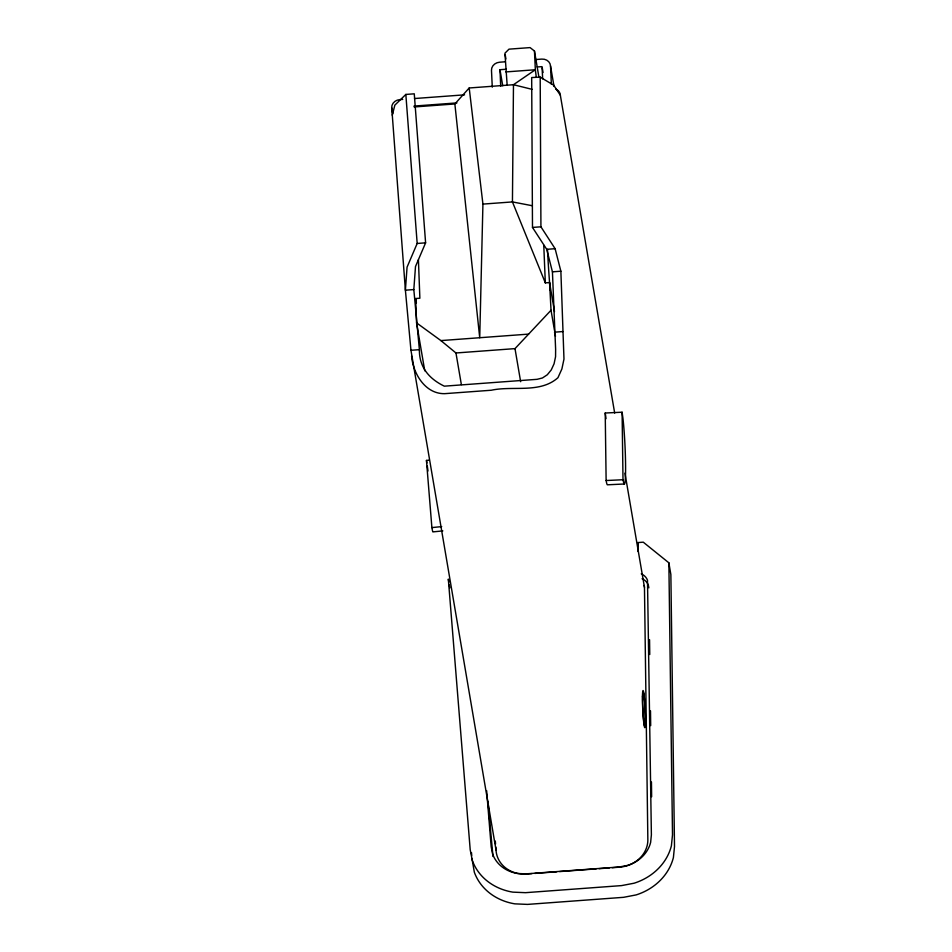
<?xml version="1.0" encoding="UTF-8"?>
<svg xmlns="http://www.w3.org/2000/svg" width="952" height="952" viewBox="0 0 952 952"><rect width="100%" height="100%" fill="white"/><g stroke="black" fill="none" stroke-linecap="round" stroke-linejoin="round"><path stroke-width="1.43" d="M469.205 87.977L482.926 204.097L479.725 337.722L454.866 103.958L469.205 87.977L513.473 84.716L532.239 89.381M614.683 413.085L560.359 95.295L553.719 85.216L540.2 77.112L531.68 77.552L532.489 227.433L546.722 249.317L552.434 271.832L555.623 349.313L555.563 356.738L554.076 363.771L551.256 369.923L547.293 374.767L542.462 377.968L537.083 379.324L444.322 386.167C429.292 378.884 419.106 367.353 419.392 349.67L413.822 289.575L415.5 266.524L425.603 242.843L414.263 93.82L405.838 94.438L394.854 105.136L392.295 115.204L405.397 290.193L410.955 350.288L496.028 849.981A29.631 26.192 -9.7 0 0 526.777 874.007L531.882 873.627M506.333 69.222L499.99 69.722L500.704 86.382M405.838 94.438L417.178 243.462L407.063 267.143L405.397 290.193L413.822 289.575M418.416 259.706L419.868 298.226L415.643 298.535L416.56 322.871L440.895 340.59L455.96 352.978L514.996 348.622L551.029 310.245L549.554 282.554L545.329 282.875L512.438 201.919L513.473 84.716L535.345 69.746L534.465 51.027L530.074 47.6L508.987 49.159L504.941 53.205L507.154 85.18M442.847 530.895L433.029 531.882A38.08 1.392 84.3 0 1 431.887 527.598L426.46 460.435L429.269 460.161M431.887 527.598L441.704 526.611M505.381 61.773L499.574 62.213A8.473 7.485 -9.7 0 0 491.482 70.317L492.279 87.156M535.917 59.524L541.736 59.095A8.473 7.485 -9.7 0 1 550.518 65.962L554.028 86.465M537.13 66.949L542.045 66.652L542.664 78.861M505.821 71.924L535.345 69.746L536.25 76.934M402.72 99.401L399.78 99.615A8.473 7.485 -9.7 0 0 391.7 107.719L392.295 115.204M414.501 98.532L464.564 94.843M414.001 106.077L456.924 102.911M414.156 106.957L454.866 103.958M482.926 204.097L512.438 201.919L532.287 205.727M532.489 227.433L540.926 226.814L555.111 248.698L560.871 271.213L563.977 359.094L561.894 368.936L557.955 377.694C540.022 393.771 512.807 385.5 491.315 390.237L444.679 393.664C425.127 394.057 413.001 373.422 411.585 355.953M417.178 243.462L425.603 242.843M546.722 249.317L555.111 248.698M552.434 271.832L560.871 271.213M440.895 340.59L528.622 334.116M554.469 332.177L562.906 331.558M410.955 350.288L419.392 349.67M638.066 551.47L637.65 542.592L643.266 542.176L668.863 562.81L670.862 574.532L674.504 846.542L673.409 857.502A55.252 48.838 -9.7 0 1 636.114 894.916L623.596 897.319L527.515 904.4L514.865 903.853A55.252 48.838 -9.7 0 1 474.322 872.175L471.966 858.502M534.81 873.412L556.718 871.794M559.645 871.58L596.166 868.89M599.094 868.676L609.316 867.927M612.243 867.712L619.55 867.165A29.631 26.192 -9.7 0 0 647.836 838.783L644.468 587.36L624.952 473.132M624.441 483.997L607.566 484.794A38.104 2.451 87.3 0 1 606.126 480.534L605.222 413.013L622.096 412.216L622.894 417.916A38.104 2.451 87.3 0 1 625.559 463.553A38.104 2.451 87.3 0 1 623.762 483.14L623.001 479.737L622.096 412.216M606.126 480.534L623.001 479.737M648.859 587.836L648.324 585.135A12.733 11.257 -9.7 0 0 642.088 578.733M492.981 856.479L487.948 801.429M637.65 542.592L638.28 546.246M542.295 68.116L543.057 72.507M534.465 51.027L538.903 77.017M549.554 282.554L554.504 311.53M551.029 310.245L554.504 330.511M554.992 333.414L555.492 336.306M505.191 54.657L505.928 58.976M499.99 69.722L502.739 85.835M514.996 348.622L520.649 381.704M455.96 352.978L461.363 384.608M391.7 107.719L392.7 113.585M415.643 298.535L416.393 302.867M416.56 322.871L424.759 370.816M448.82 582.005L448.321 579.078L470.205 849.743L472.323 860.465A55.252 48.838 -9.7 0 0 512.854 892.143L525.516 892.678L621.596 885.598L634.115 883.206A55.252 48.838 -9.7 0 0 671.398 845.781L672.505 834.833L668.863 562.81M449.32 584.933L449.82 587.86M495.314 841.092L495.552 844.055M495.79 847.018L496.028 849.981M486.639 790.648L491.172 846.685L492.624 854.063A33.903 29.964 -9.7 0 0 517.507 873.496L526.016 873.865L619.336 866.986L627.749 865.368A33.903 29.964 -9.7 0 0 650.632 842.413L651.382 834.868L647.491 580.256A12.733 11.257 -9.7 0 0 641.255 573.854M471.49 852.587L471.728 855.539M550.518 65.962L551.375 84.216M543.77 245.247L545.329 282.875M649.55 639.696L649.752 654.524M650.502 710.835L650.692 725.65M651.454 781.961L651.644 796.776M540.2 77.112L540.926 226.814M644.099 585.444A8.473 7.485 -9.7 0 1 644.468 587.36M555.837 89.119A8.473 7.485 -9.7 0 1 560.359 95.295M605.222 413.013A38.104 2.451 87.3 0 1 606.019 418.713M426.46 460.435A38.08 1.392 84.3 0 1 426.877 463.017M427.329 466.135A38.08 1.392 84.3 0 1 427.983 471.014M550.197 290.384A63.498 3.213 85.8 0 1 547.495 249.412M642.6 697.637A16.934 1.095 87.3 0 0 644.492 725.579A16.934 1.095 87.3 0 0 644.754 703.98A16.934 1.095 87.3 0 0 642.6 697.637M642.469 696.495A18.623 1.202 87.3 0 0 644.54 727.233A18.623 1.202 87.3 0 0 644.825 703.468A18.623 1.202 87.3 0 0 642.469 696.495"/></g></svg>
